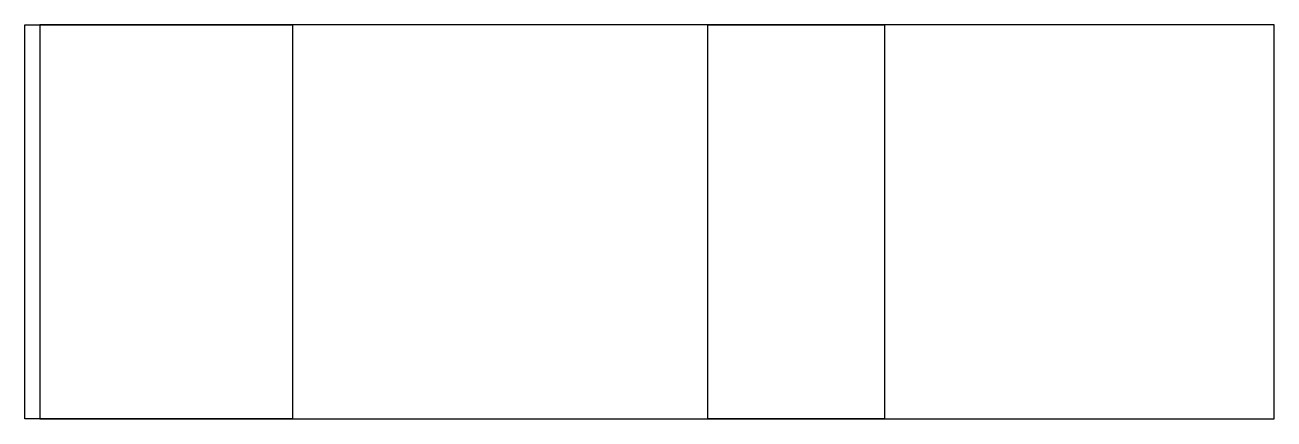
# Model space of a CAD drawing. Header units: millimetres. Extents: x 2.1 to 23, y 65.1 to 71.7.
import ezdxf

# ---------------------------------------------------------------- set-up
doc = ezdxf.new("R2010")
doc.units = ezdxf.units.MM
doc.layers.get('0').update_dxf_attribs({"linetype": 'CONTINUOUS'})

msp = doc.modelspace()

# ---------------------------------------------------------------- linework, layer by layer
for points in [[(2.062, 71.694), (6.548, 71.694), (6.548, 65.094), (2.062, 65.094)], [(23, 65.094), (23, 71.694), (2.31, 71.694), (2.31, 65.094)], [(13.507, 71.694), (16.47, 71.694), (16.47, 65.094), (13.507, 65.094)]]:
    msp.add_lwpolyline(points, close=True)

doc.saveas('drawing.dxf')
